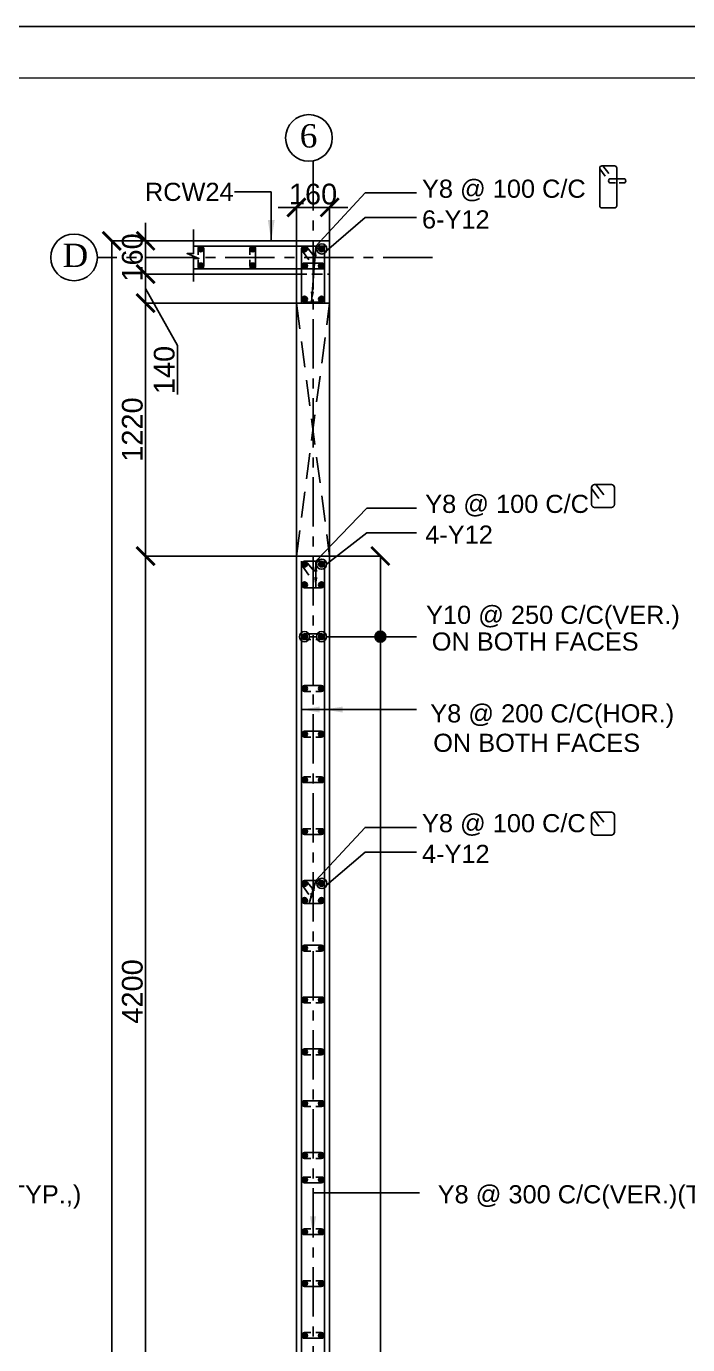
# Model space of a CAD drawing. Header units: inches. Extents: x 264820 to 395319, y -248151 to -162151.
# Drawn here: x 303384 to 316146, y -187582 to -162151 of the extents above; entities that cross this region are included whole.
import ezdxf

# ---------------------------------------------------------------- set-up
doc = ezdxf.new("R2010")
doc.units = ezdxf.units.IN
doc.header["$MEASUREMENT"] = 0
doc.linetypes.add('CENTER', pattern=[50.8, 31.75, -6.35, 6.35, -6.35])
doc.linetypes.add('Hidden', pattern=[3, 2, -1])
for name, color, linetype in [('1', 8, 'Continuous'), ('160 WALL OPEING', 1, 'Continuous'), ('5', 2, 'Continuous'), ('ARROW', 5, 'Continuous'), ('DIM', 251, 'Continuous'), ('GIRD CIR', 1, 'Continuous'), ('GIRD TEXT', 4, 'Continuous'), ('GRID', 8, 'CENTER'), ('LINKS', 3, 'Continuous'), ('OPENING', 1, 'Continuous'), ('SHEAR WALL', 6, 'Continuous'), ('STRRIUPS', 6, 'Continuous'), ('Ttxt', 3, 'Continuous')]:
    doc.layers.add(name, color=color, linetype=linetype)
doc.layers.add('JKEC COLHAT', color=2, linetype='Continuous', lineweight=20)
doc.layers.add('Tex', color=3, linetype='Continuous', lineweight=13)
doc.styles.add('Arial', font='arial.ttf', dxfattribs={"height": 400})
doc.styles.add('T200', font='sanss___.ttf', dxfattribs={"height": 250})
doc.styles.add('T400', font='romantic.ttf')
doc.dimstyles.new('SCALE-25', dxfattribs={"dimtxt": 400, "dimasz": 350, "dimexe": 0, "dimexo": 0, "dimgap": 50, "dimtad": 1, "dimdec": 0, "dimlfac": 0.25, "dimzin": 0, "dimdsep": 46, "dimtxsty": 'Arial', "dimblk": 'ARCHTICK', "dimcen": 0, "dimclrd": 5, "dimclre": 8, "dimclrt": 1, "dimadec": 0, "dimazin": 0, "dimtfac": 1, "dimtdec": 0, "dimtix": 1, "dimtmove": 2, "dimatfit": 3, "dimfxl": 0, "dimtolj": 1, "dimtzin": 0, "dimlwd": -1, "dimarcsym": 0})
doc.dimstyles.new('T200', dxfattribs={"dimtxt": 300, "dimasz": 150, "dimexe": 0, "dimexo": 0, "dimgap": 5, "dimtad": 1, "dimdec": 0, "dimrnd": 5, "dimzin": 0, "dimdsep": 46, "dimtxsty": 'T200', "dimblk": 'ARCHTICK', "dimcen": 300, "dimclrd": 5, "dimclre": 252, "dimclrt": 1, "dimadec": 0, "dimazin": 0, "dimtfac": 50, "dimtdec": 0, "dimtofl": 0, "dimtmove": 2, "dimatfit": 3, "dimfxl": 1, "dimtolj": 1, "dimtzin": 0, "dimarcsym": 2})

# ---------------------------------------------------------------- blocks, each defined once
blk = doc.blocks.new('R1')
at = {"layer": '5'}
h = blk.add_hatch(color=256, dxfattribs=at)
edge = h.paths.add_edge_path()
edge.add_arc((0, 0), 69.6, 0, 360)
at = {"layer": '5', "color": 6}
blk.add_circle((0, 0), 69.6, dxfattribs=at)
blk = doc.blocks.new('_ARCHTICK')
at = {"color": 0, "linetype": 'ByBlock', "const_width": 0.15}
blk.add_lwpolyline([(-0.5, -0.5), (0.5, 0.5)], dxfattribs=at)
blk = doc.blocks.new('A$C5C0C2414')
at = {"layer": 'STRRIUPS', "ltscale": 0.2}
for p, q in [((0, 0), (158, -194)), ((-81, -72), (61, -268))]:
    blk.add_line(p, q, dxfattribs=at)
blk.add_lwpolyline([(304, -440), (-26, -440, -0.414214), (-81, -385), (-81, -55, -0.414214), (-26, 0), (304, 0, -0.414214), (359, -55), (359, -385, -0.414214)], format="xyb", close=True, dxfattribs=at)
blk = doc.blocks.new('*D69')
at = {"layer": 'Defpoints', "color": 0}
for p in [(305033, -166289), (306610, -166289, 59), (306610, -229689)]:
    blk.add_point(p, dxfattribs=at)
at = {"layer": 'DIM', "color": 8, "lineweight": -2}
for p, q in [((306610, -166289), (305033, -166289)), ((306610, -229689), (305033, -229689))]:
    blk.add_line(p, q, dxfattribs=at)
at = {"layer": 'DIM', "color": 5}
blk.add_line((305033, -229689), (305033, -166289), dxfattribs=at)
at = {"layer": 'DIM', "color": 5, "xscale": 350, "yscale": 350, "zscale": 350}
for p, rotation in [((305033, -166289), 90), ((305033, -229689), 270)]:
    blk.add_blockref('_ARCHTICK', p, dxfattribs=dict(at, rotation=rotation))
at = {"layer": 'DIM', "color": 1, "insert": (304779, -197989), "char_height": 400, "attachment_point": 5, "rotation": 90, "style": 'Arial'}
blk.add_mtext('\\A1;15850', dxfattribs=at)
blk = doc.blocks.new('ARCHTICK')
at = {"color": 0, "const_width": 0.15}
blk.add_lwpolyline([(-0.5, -0.5), (0.5, 0.5)], dxfattribs=at)
blk = doc.blocks.new('*D82')
at = {"layer": 'Defpoints', "color": 0}
for p in [(305686, -172369), (308597, -172369, 59), (306610, -189169, 58)]:
    blk.add_point(p, dxfattribs=at)
at = {"layer": 'DIM', "color": 8, "lineweight": -2}
for p, q in [((308597, -172369), (305686, -172369)), ((306610, -189169), (305686, -189169))]:
    blk.add_line(p, q, dxfattribs=at)
at = {"layer": 'DIM', "color": 5}
blk.add_line((305686, -189169), (305686, -172369), dxfattribs=at)
at = {"layer": 'DIM', "color": 5, "xscale": 350, "yscale": 350, "zscale": 350}
for p, rotation in [((305686, -172369), 90), ((305686, -189169), 270)]:
    blk.add_blockref('_ARCHTICK', p, dxfattribs=dict(at, rotation=rotation))
at = {"layer": 'DIM', "color": 1, "insert": (305431, -180769), "char_height": 400, "attachment_point": 5, "rotation": 90, "style": 'Arial'}
blk.add_mtext('\\A1;4200', dxfattribs=at)
blk = doc.blocks.new('*D83')
at = {"layer": 'Defpoints', "color": 0}
for p in [(305686, -166289), (306610, -166289), (306610, -166929, 58)]:
    blk.add_point(p, dxfattribs=at)
at = {"layer": 'DIM', "color": 5}
for p, q in [((305686, -166289), (305686, -165939)), ((305686, -166929), (305686, -166289)), ((305686, -166929), (305686, -167279))]:
    blk.add_line(p, q, dxfattribs=at)
at = {"layer": 'DIM', "color": 8, "lineweight": -2}
for p, q in [((306610, -166289), (305686, -166289)), ((306610, -166929), (305686, -166929))]:
    blk.add_line(p, q, dxfattribs=at)
at = {"layer": 'DIM', "color": 5, "xscale": 350, "yscale": 350, "zscale": 350}
for p, rotation in [((305686, -166289), 270), ((305686, -166929), 90)]:
    blk.add_blockref('_ARCHTICK', p, dxfattribs=dict(at, rotation=rotation))
at = {"layer": 'DIM', "color": 1, "insert": (305431, -166609), "char_height": 400, "attachment_point": 5, "rotation": 90, "style": 'Arial'}
blk.add_mtext('\\A1;160', dxfattribs=at)
blk = doc.blocks.new('*D64')
at = {"layer": 'Defpoints', "color": 0}
for p in [(309237, -165643), (309237, -166289, 59), (308597, -166929, 59)]:
    blk.add_point(p, dxfattribs=at)
at = {"layer": 'DIM', "color": 5}
for p, q in [((308597, -165643), (308247, -165643)), ((308597, -165643), (309237, -165643)), ((309237, -165643), (309587, -165643))]:
    blk.add_line(p, q, dxfattribs=at)
at = {"layer": 'DIM', "color": 8, "lineweight": -2}
for p, q in [((308597, -166929), (308597, -165643)), ((309237, -166289), (309237, -165643))]:
    blk.add_line(p, q, dxfattribs=at)
at = {"layer": 'DIM', "color": 5, "xscale": 350, "yscale": 350, "zscale": 350}
blk.add_blockref('_ARCHTICK', (308597, -165643), dxfattribs=at)
at = {"layer": 'DIM', "color": 5, "xscale": 350, "yscale": 350, "zscale": 350, "rotation": 180}
blk.add_blockref('_ARCHTICK', (309237, -165643), dxfattribs=at)
at = {"layer": 'DIM', "color": 1, "insert": (308917, -165388), "char_height": 400, "attachment_point": 5, "style": 'Arial'}
blk.add_mtext('\\A1;160', dxfattribs=at)
blk = doc.blocks.new('*D65')
at = {"layer": 'Defpoints', "color": 0}
for p in [(309237, -172369), (310217, -172369), (309237, -192209)]:
    blk.add_point(p, dxfattribs=at)
at = {"layer": 'DIM', "color": 8, "lineweight": -2}
for p, q in [((309237, -172369), (310217, -172369)), ((309237, -192209), (310217, -192209))]:
    blk.add_line(p, q, dxfattribs=at)
at = {"layer": 'DIM', "color": 5}
blk.add_line((310217, -192209), (310217, -172369), dxfattribs=at)
at = {"layer": 'DIM', "color": 5, "xscale": 350, "yscale": 350, "zscale": 350}
for p, rotation in [((310217, -172369), 90), ((310217, -192209), 270)]:
    blk.add_blockref('_ARCHTICK', p, dxfattribs=dict(at, rotation=rotation))
blk = doc.blocks.new('A$C0C537F9A')
at = {"layer": 'LINKS', "elevation": 59}
blk.add_lwpolyline([(501, 640), (614, 640, 1), (614, 751), (285, 751, 1), (285, 640), (405, 640)], format="xyb", dxfattribs=at)
at = {"layer": 'STRRIUPS', "ltscale": 0.2}
for p, q in [((81, 1080, 59), (239, 886, 59)), ((0, 1008, 59), (142, 812, 59))]:
    blk.add_line(p, q, dxfattribs=at)
at = {"layer": 'STRRIUPS', "ltscale": 0.2, "elevation": 59}
blk.add_lwpolyline([(55, 0), (385, 0, 0.414214), (440, 55), (440, 1025, 0.414214), (385, 1080), (55, 1080, 0.414214), (0, 1025), (0, 55, 0.414214)], format="xyb", close=True, dxfattribs=at)
blk = doc.blocks.new('*D66')
at = {"layer": 'Defpoints', "color": 0}
for p in [(305686, -166929), (306610, -166929), (306724, -167489)]:
    blk.add_point(p, dxfattribs=at)
at = {"layer": 'DIM', "color": 8, "lineweight": -2}
for p, q in [((306610, -166929), (305686, -166929)), ((306724, -167489), (305686, -167489))]:
    blk.add_line(p, q, dxfattribs=at)
at = {"layer": 'DIM', "color": 5}
for p, q in [((305686, -167489), (305686, -166929)), ((305686, -167209), (306302, -168308)), ((306302, -168308), (306302, -169252))]:
    blk.add_line(p, q, dxfattribs=at)
at = {"layer": 'DIM', "color": 5, "xscale": 350, "yscale": 350, "zscale": 350}
for p, rotation in [((305686, -166929), 90), ((305686, -167489), 270)]:
    blk.add_blockref('_ARCHTICK', p, dxfattribs=dict(at, rotation=rotation))
at = {"layer": 'DIM', "color": 1, "insert": (306047, -168780), "char_height": 400, "attachment_point": 5, "rotation": 90, "style": 'Arial'}
blk.add_mtext('\\A1;140', dxfattribs=at)
blk = doc.blocks.new('*D84')
at = {"layer": 'Defpoints', "color": 0}
for p in [(305686, -167489), (308597, -167489, 7), (308597, -172369)]:
    blk.add_point(p, dxfattribs=at)
at = {"layer": 'DIM', "color": 8, "lineweight": -2}
for p, q in [((308597, -167489), (305686, -167489)), ((308597, -172369), (305686, -172369))]:
    blk.add_line(p, q, dxfattribs=at)
at = {"layer": 'DIM', "color": 5}
blk.add_line((305686, -172369), (305686, -167489), dxfattribs=at)
at = {"layer": 'DIM', "color": 5, "xscale": 350, "yscale": 350, "zscale": 350}
for p, rotation in [((305686, -167489), 90), ((305686, -172369), 270)]:
    blk.add_blockref('_ARCHTICK', p, dxfattribs=dict(at, rotation=rotation))
at = {"layer": 'DIM', "color": 1, "insert": (305431, -169929), "char_height": 400, "attachment_point": 5, "rotation": 90, "style": 'Arial'}
blk.add_mtext('\\A1;1220', dxfattribs=at)

msp = doc.modelspace()

# ---------------------------------------------------------------- hatches: boundary and pattern name
at = {"layer": 'ARROW'}
h = msp.add_hatch(color=256, dxfattribs=at)
edge = h.paths.add_edge_path()
edge.add_arc((310217, -173924.6), 106, 0, 360)

# ---------------------------------------------------------------- linework, layer by layer
at = {"layer": '1', "linetype": 'Hidden', "ltscale": 100}
msp.add_line((308596.8, -166928.9, 59), (309236.8, -166928.9, 59), dxfattribs=at)
at = {"layer": '1', "elevation": 58.4}
msp.add_lwpolyline([(306610.3, -166071.5), (306610.3, -166534.1), (306485.9, -166534.1), (306715.9, -166627.6), (306610.3, -166627.6), (306610.3, -167073.3)], dxfattribs=at)
at = {"layer": '160 WALL OPEING', "linetype": 'Hidden', "ltscale": 250}
for p, q in [((308596.8, -172368.9), (309236.8, -167488.9, 59)), ((308596.8, -167488.9), (309236.8, -172368.9, 59))]:
    msp.add_line(p, q, dxfattribs=at)
at = {"layer": '5', "elevation": 59}
for points in [[(306610.3, -166828.9), (309136.8, -166828.9), (309136.8, -166388.9), (306610.3, -166388.9)], [(308696.8, -167150.3), (308696.8, -167468.9)], [(309136.8, -167468.9), (309136.8, -167221)], [(308696.8, -172468.9), (308696.8, -192108.9)], [(309136.8, -192108.9), (309136.8, -172468.9)]]:
    msp.add_lwpolyline(points, dxfattribs=at)
at = {"layer": 'ARROW'}
msp.add_line((308851.1, -173924.6, 59), (308982, -173924.6, 59), dxfattribs=at)
at = {"layer": 'ARROW', "elevation": 59}
for points in [[(308969.1, -166388.9), (309922.5, -165364.7), (310912.7, -165364.7)], [(309179.2, -166478.8), (309922.5, -165841.1), (310912.7, -165841.1)], [(308969.1, -172468.9), (309957.9, -171444.7), (310912.7, -171444.7)], [(309179.1, -172524.1), (309957.9, -171921.1), (310912.7, -171921.1)], [(309179.1, -173924.6), (310912.1, -173924.6)], [(308969.1, -178628.9), (309922.5, -177604.7), (310912.7, -177604.7)], [(309179.2, -178718.8), (309922.5, -178081.1), (310912.7, -178081.1)]]:
    msp.add_lwpolyline(points, dxfattribs=at)
at = {"layer": 'ARROW'}
for centre, radius in [((309086.8, -166444.6, 59), 98.5), ((309080.5, -172524.6, 59), 98.5), ((308752.5, -173924.6, 59), 98.5), ((309080.5, -173924.6, 59), 98.5), ((310217, -173924.6, 59), 106), ((309086.8, -178684.6, 59), 98.5)]:
    msp.add_circle(centre, radius, dxfattribs=at)
at = {"layer": 'Defpoints', "ltscale": 0.2}
msp.add_lwpolyline([(264820.1, -248150.6), (386820.1, -248150.6), (386820.1, -162150.6), (264820.1, -162150.6)], close=True, dxfattribs=at)
at = {"layer": 'GIRD CIR'}
for centre in [(308836.8, -164303.2, 59), (304304.1, -166608.9, 58.4)]:
    msp.add_circle(centre, 450, dxfattribs=at)
at = {"layer": 'GRID', "ltscale": 30}
for p, q in [((308916.8, -164753.2, 59), (308916.8, -230727.8, 59)), ((311223.4, -166608.9, 59), (304754.1, -166608.9, 59))]:
    msp.add_line(p, q, dxfattribs=at)
at = {"layer": 'JKEC COLHAT', "ltscale": 0.2}
msp.add_lwpolyline([(265820.1, -247150.6), (385820.1, -247150.6), (385820.1, -163150.6), (265820.1, -163150.6)], close=True, dxfattribs=at)
at = {"layer": 'LINKS', "elevation": 59}
for points in [[(306696.8, -166557.2), (306696.8, -166444.6, -1), (306808.2, -166444.6), (306808.2, -166773.2, -1), (306696.8, -166773.2), (306696.8, -166653.7)], [(307696.8, -166557.2), (307696.8, -166444.6, -1), (307808.2, -166444.6), (307808.2, -166773.2, -1), (307696.8, -166773.2), (307696.8, -166653.7)], [(308968.5, -166828.9), (309081.2, -166828.9, 1), (309081.2, -166717.5), (308752.5, -166717.5, 1), (308752.5, -166828.9), (308872.1, -166828.9)], [(308968.5, -173980.2), (309081.2, -173980.2, 1), (309081.2, -173868.9), (308752.5, -173868.9, 1), (308752.5, -173980.2), (308872.1, -173980.2)], [(308968.5, -174980.2), (309081.2, -174980.2, 1), (309081.2, -174868.9), (308752.5, -174868.9, 1), (308752.5, -174980.2), (308872.1, -174980.2)], [(308968.5, -175860.2), (309081.2, -175860.2, 1), (309081.2, -175748.9), (308752.5, -175748.9, 1), (308752.5, -175860.2), (308872.1, -175860.2)], [(308968.5, -176628.9), (309081.2, -176628.9, -1), (309081.2, -176740.2), (308752.5, -176740.2, -1), (308752.5, -176628.9), (308872.1, -176628.9)], [(308968.5, -177628.9), (309081.2, -177628.9, -1), (309081.2, -177740.2), (308752.5, -177740.2, -1), (308752.5, -177628.9), (308872.1, -177628.9)], [(308968.5, -179988.9), (309081.2, -179988.9, 1), (309081.2, -179877.5), (308752.5, -179877.5, 1), (308752.5, -179988.9), (308872.1, -179988.9)], [(308968.5, -180988.9), (309081.2, -180988.9, 1), (309081.2, -180877.5), (308752.5, -180877.5, 1), (308752.5, -180988.9), (308872.1, -180988.9)], [(308968.5, -181988.9), (309081.2, -181988.9, 1), (309081.2, -181877.5), (308752.5, -181877.5, 1), (308752.5, -181988.9), (308872.1, -181988.9)], [(308968.5, -182988.9), (309081.2, -182988.9, 1), (309081.2, -182877.5), (308752.5, -182877.5, 1), (308752.5, -182988.9), (308872.1, -182988.9)], [(308968.5, -183988.9), (309081.2, -183988.9, 1), (309081.2, -183877.5), (308752.5, -183877.5, 1), (308752.5, -183988.9), (308872.1, -183988.9)], [(308968.5, -184348.9), (309081.2, -184348.9, -1), (309081.2, -184460.2), (308752.5, -184460.2, -1), (308752.5, -184348.9), (308872.1, -184348.9)], [(308968.5, -185348.9), (309081.2, -185348.9, -1), (309081.2, -185460.2), (308752.5, -185460.2, -1), (308752.5, -185348.9), (308872.1, -185348.9)], [(308968.5, -186348.9), (309081.2, -186348.9, -1), (309081.2, -186460.2), (308752.5, -186460.2, -1), (308752.5, -186348.9), (308872.1, -186348.9)], [(308968.5, -187348.9), (309081.2, -187348.9, -1), (309081.2, -187460.2), (308752.5, -187460.2, -1), (308752.5, -187348.9), (308872.1, -187348.9)]]:
    msp.add_lwpolyline(points, format="xyb", dxfattribs=at)
at = {"layer": 'OPENING', "color": 1, "elevation": 59}
for points in [[(308596.8, -167488.9), (308596.8, -172368.9)], [(309236.8, -172368.9), (309236.8, -167488.9)]]:
    msp.add_lwpolyline(points, dxfattribs=at)
at = {"layer": 'SHEAR WALL', "color": 4}
for p, q in [((308596.8, -167488.9, 59), (308596.8, -166928.9, 59)), ((308596.8, -167488.9, 59), (309236.8, -167488.9, 59)), ((308596.8, -172368.9, 59), (309236.8, -172368.9, 59))]:
    msp.add_line(p, q, dxfattribs=at)
at = {"layer": 'SHEAR WALL', "color": 4, "elevation": 59}
for points in [[(309236.8, -166928.9), (309236.8, -166928.9), (309236.8, -166288.9), (306610.3, -166288.9)], [(306610.3, -166928.9), (308596.8, -166928.9)], [(309236.8, -167488.9), (309236.8, -166928.9)], [(308596.8, -172368.9), (308596.8, -189168.9)], [(309236.8, -172368.9), (309236.8, -192208.9)]]:
    msp.add_lwpolyline(points, dxfattribs=at)
at = {"layer": 'STRRIUPS', "ltscale": 0.2}
for p, q in [((308713.9, -166484.3, 59), (308838.6, -166657.3, 59)), ((308802.7, -166419.8, 59), (308935.8, -166582.6, 59)), ((308713.9, -172564.3, 59), (308838.6, -172737.3, 59)), ((308802.7, -172499.8, 59), (308935.8, -172662.6, 59)), ((308713.9, -178724.3, 59), (308838.6, -178897.3, 59)), ((308802.7, -178659.8, 59), (308935.8, -178822.6, 59))]:
    msp.add_line(p, q, dxfattribs=at)
at = {"layer": 'STRRIUPS', "ltscale": 0.2, "elevation": 59}
for points in [[(308751.8, -167468.9), (309081.8, -167468.9, 0.4142136), (309136.8, -167413.9), (309136.8, -166443.9, 0.4142136), (309081.8, -166388.9), (308751.8, -166388.9, 0.4142136), (308696.8, -166443.9), (308696.8, -167413.9, 0.4142136)], [(308751.8, -172468.9), (309081.8, -172468.9, -0.4142136), (309136.8, -172523.9), (309136.8, -172924.9, -0.4142136), (309081.8, -172979.9), (308751.8, -172979.9, -0.4142136), (308696.8, -172924.9), (308696.8, -172523.9, -0.4142136)], [(309081.8, -179068.9), (308751.8, -179068.9, -0.4142136), (308696.8, -179013.9), (308696.8, -178683.9, -0.4142136), (308751.8, -178628.9), (309081.8, -178628.9, -0.4142136), (309136.8, -178683.9), (309136.8, -179013.9, -0.4142136)]]:
    msp.add_lwpolyline(points, format="xyb", close=True, dxfattribs=at)

# ---------------------------------------------------------------- block references
at = {"layer": '5', "yscale": 0.8000000000465661, "zscale": 0.8000000000465661}
for p, xscale, rotation in [((306752.5, -166444.6, 59), 0.8000000000465661, 90.00000000000001), ((307752.5, -166444.6, 59), 0.8000000000465661, 90.00000000000001), ((308752.5, -166444.6, 59), 0.8000000000465661, 90.00000000000001), ((309081.1, -166444.6, 59), -0.8000000000465661, 270), ((306752.5, -166773.2, 59), -0.8000000000465661, 90), ((307752.5, -166773.2, 59), -0.8000000000465661, 90), ((308752.5, -166773.2, 59), -0.8000000000465661, 90), ((309081.1, -166773.2, 59), 0.8000000000465661, 270), ((308752.5, -167413.2, 59), -0.8000000000465661, 90), ((309081.1, -167413.2, 59), 0.8000000000465661, 270), ((308752.5, -172524.6, 59), 0.8000000000465661, 90.00000000000001), ((309081.1, -172524.6, 59), -0.8000000000465661, 270), ((308752.5, -172924.6, 59), 0.8000000000465661, 90.00000000000001), ((309081.1, -172924.6, 59), -0.8000000000465661, 270), ((308752.5, -173924.6, 59), -0.8000000000465661, 90), ((309081.1, -173924.6, 59), 0.8000000000465661, 270), ((308752.5, -174924.6, 59), -0.8000000000465661, 90), ((309081.1, -174924.6, 59), 0.8000000000465661, 270), ((308752.5, -175804.6, 59), -0.8000000000465661, 90), ((309081.1, -175804.6, 59), 0.8000000000465661, 270), ((308752.5, -176684.6, 59), 0.8000000000465661, 90.00000000000001), ((309081.1, -176684.6, 59), -0.8000000000465661, 270), ((308752.5, -177684.6, 59), 0.8000000000465661, 90.00000000000001), ((309081.1, -177684.6, 59), -0.8000000000465661, 270), ((308752.5, -178684.6, 59), 0.8000000000465661, 90.00000000000001), ((309081.1, -178684.6, 59), -0.8000000000465661, 270), ((308752.5, -179013.2, 59), -0.8000000000465661, 90), ((309081.1, -179013.2, 59), 0.8000000000465661, 270), ((308752.5, -179933.2, 59), -0.8000000000465661, 90), ((309081.1, -179933.2, 59), 0.8000000000465661, 270), ((308752.5, -180933.2, 59), -0.8000000000465661, 90), ((309081.1, -180933.2, 59), 0.8000000000465661, 270), ((308752.5, -181933.2, 59), -0.8000000000465661, 90), ((309081.1, -181933.2, 59), 0.8000000000465661, 270), ((308752.5, -182933.2, 59), -0.8000000000465661, 90), ((309081.1, -182933.2, 59), 0.8000000000465661, 270), ((308752.5, -183933.2, 59), -0.8000000000465661, 90), ((309081.1, -183933.2, 59), 0.8000000000465661, 270), ((308752.5, -184404.6, 59), 0.8000000000465661, 90.00000000000001), ((309081.1, -184404.6, 59), -0.8000000000465661, 270), ((308752.5, -185404.6, 59), 0.8000000000465661, 90.00000000000001), ((309081.1, -185404.6, 59), -0.8000000000465661, 270), ((308752.5, -186404.6, 59), 0.8000000000465661, 90.00000000000001), ((309081.1, -186404.6, 59), -0.8000000000465661, 270), ((308752.5, -187404.6, 59), 0.8000000000465661, 90.00000000000001), ((309081.1, -187404.6, 59), -0.8000000000465661, 270)]:
    msp.add_blockref('R1', p, dxfattribs=dict(at, xscale=xscale, rotation=rotation))
at = {"layer": 'STRRIUPS', "color": 1, "xscale": 0.75, "yscale": 0.75, "zscale": 0.75}
msp.add_blockref('A$C0C537F9A', (314448.9, -165652.2, -44.2), dxfattribs=at)
at = {"layer": 'STRRIUPS'}
for p in [(314374.2, -170991.5, 0), (314374.2, -177311.5, 0)]:
    msp.add_blockref('A$C5C0C2414', p, dxfattribs=at)

# ---------------------------------------------------------------- texts
at = {"layer": 'GIRD TEXT', "ltscale": 7, "style": 'T400'}
for s, p in [('6', (308660.7, -164487.6)), ('D', (304086.8, -166793.3))]:
    msp.add_text(s, height=450, dxfattribs=at).set_placement(p)
at = {"layer": 'Tex', "style": 'Arial'}
msp.add_text('RCW24', height=350, dxfattribs=at).set_placement((305672.7, -165518.1))
at = {"layer": 'Ttxt', "color": 4, "style": 'Arial'}
for s, p in [('Y8 @ 100 C/C', (311019.8, -165457.3)), ('6-Y12', (311019.8, -166050.2)), ('Y8 @ 100 C/C', (311082.6, -171537.3)), ('4-Y12', (311082.6, -172130.2)), ('Y10 @ 250 C/C(VER.)', (311098.5, -173678)), ('Y8 @ 200 C/C(HOR.)', (311179.4, -175579.4)), ('Y8 @ 100 C/C', (311019.8, -177697.3)), ('4-Y12', (311019.8, -178290.2)), ('Y8 @ 300 C/C(VER.)(TYP.,)', (298270.6, -184856.9)), ('Y8 @ 300 C/C(VER.)(TYP.,)', (311322.4, -184856.9))]:
    msp.add_text(s, height=350, dxfattribs=at).set_placement(p)
at = {"layer": 'Ttxt', "color": 6, "style": 'Arial'}
for p in [(311208.3, -174192.7), (311236, -176146.6)]:
    msp.add_text('ON BOTH FACES', height=350, dxfattribs=at).set_placement(p)

# ---------------------------------------------------------------- dimensions: what is measured, and where the dimension line sits
at = {"layer": 'DIM', "color": 1}
dim = msp.add_linear_dim(base=(309236.8, -165642.7), p1=(308596.8, -166928.9, 59), p2=(309236.8, -166288.9, 59), dimstyle='SCALE-25', override={"dimldrblk": 'ARCHTICK'}, dxfattribs=at)
dim.commit()
dim.dimension.update_dxf_attribs({"geometry": '*D64', "text_midpoint": (308916.8, -165388.5)})
for base, p1, p2, picture, middle in [((305685.6, -166288.9), (306610.3, -166928.9, 58.4), (306610.3, -166288.9), '*D83', (305431.4, -166608.9)), ((305685.6, -172368.9), (306610.3, -189168.9, 58.4), (308596.8, -172368.9, 59), '*D82', (305431.4, -180768.9))]:
    dim = msp.add_linear_dim(base=base, p1=p1, p2=p2, angle=90, dimstyle='SCALE-25', override={"dimldrblk": 'ARCHTICK'}, dxfattribs=at)
    dim.commit()
    dim.dimension.update_dxf_attribs({"geometry": picture, "text_midpoint": middle})
at = {"layer": 'DIM'}
for base, p1, p2, picture, middle in [((305033.4, -166288.9), (306610.3, -229688.9), (306610.3, -166288.9, 59), '*D69', (304779.1, -197988.9)), ((305685.6, -167488.9), (308596.8, -172368.9), (308596.8, -167488.9, 7.4), '*D84', (305431.4, -169928.9))]:
    dim = msp.add_linear_dim(base=base, p1=p1, p2=p2, angle=90, dimstyle='SCALE-25', override={"dimldrblk": 'ARCHTICK'}, dxfattribs=at)
    dim.commit()
    dim.dimension.update_dxf_attribs({"geometry": picture, "text_midpoint": middle})
at = {"layer": 'DIM', "color": 1}
dim = msp.add_linear_dim(base=(305685.6, -166928.9), p1=(306723.6, -167488.9), p2=(306610.3, -166928.9), angle=90, dimstyle='SCALE-25', override={"dimtmove": 1, "dimldrblk": 'ARCHTICK'}, dxfattribs=at)
dim.commit()
dim.dimension.update_dxf_attribs({"geometry": '*D66', "text_midpoint": (306301.7, -168357.7), "dimtype": 160})
at = {"layer": 'DIM'}
dim = msp.add_linear_dim(base=(310217, -172368.9, 59), p1=(309236.8, -192208.9, 59), p2=(309236.8, -172368.9, 59), angle=90, text=' ', dimstyle='SCALE-25', override={"dimldrblk": 'ARCHTICK'}, dxfattribs=at)
dim.commit()
dim.dimension.update_dxf_attribs({"geometry": '*D65', "text_midpoint": (310217, -182288.9, 59)})

# ---------------------------------------------------------------- leaders
at = {"layer": 'ARROW', "linetype": 'Continuous'}
msp.add_leader([(308110.3, -166288.9, 59), (308110.3, -165345.4, 59), (307402.6, -165345.4, 59)], dimstyle='SCALE-25', override={"dimasz": 400}, dxfattribs=at)
at = {"layer": 'ARROW'}
for points, override in [([(308889.4, -167468.9, 59), (308969.1, -166388.9, 59)], {"dimasz": 200, "dimtad": 0}), ([(308969.1, -166388.9, 59), (308889.4, -167468.9, 59)], {"dimasz": 200, "dimtad": 0}), ([(308969.1, -172979.9, 59), (308969.1, -172468.9, 59)], {"dimasz": 200, "dimtad": 0}), ([(308969.1, -172468.9, 59), (308969.1, -172979.9, 59)], {"dimasz": 200, "dimtad": 0}), ([(308696.8, -175330.4, 59), (310912.7, -175330.4, 59)], {"dimasz": 350, "dimgap": 5, "dimtad": 0}), ([(309136.8, -175330.4, 59), (310912.7, -175330.4, 59)], {"dimasz": 350, "dimgap": 5, "dimtad": 0}), ([(308845.4, -179068.9, 59), (308969.1, -178628.9, 59)], {"dimasz": 200, "dimtad": 0}), ([(308969.1, -178628.9, 59), (308845.4, -179068.9, 59)], {"dimasz": 200, "dimtad": 0}), ([(308916.9, -185460.2, 59), (308916.9, -184652.6, 59), (310968.7, -184652.6, 59)], {"dimasz": 350, "dimtad": 0})]:
    msp.add_leader(points, dimstyle='T200', override=override, dxfattribs=at)

doc.saveas('drawing.dxf')
